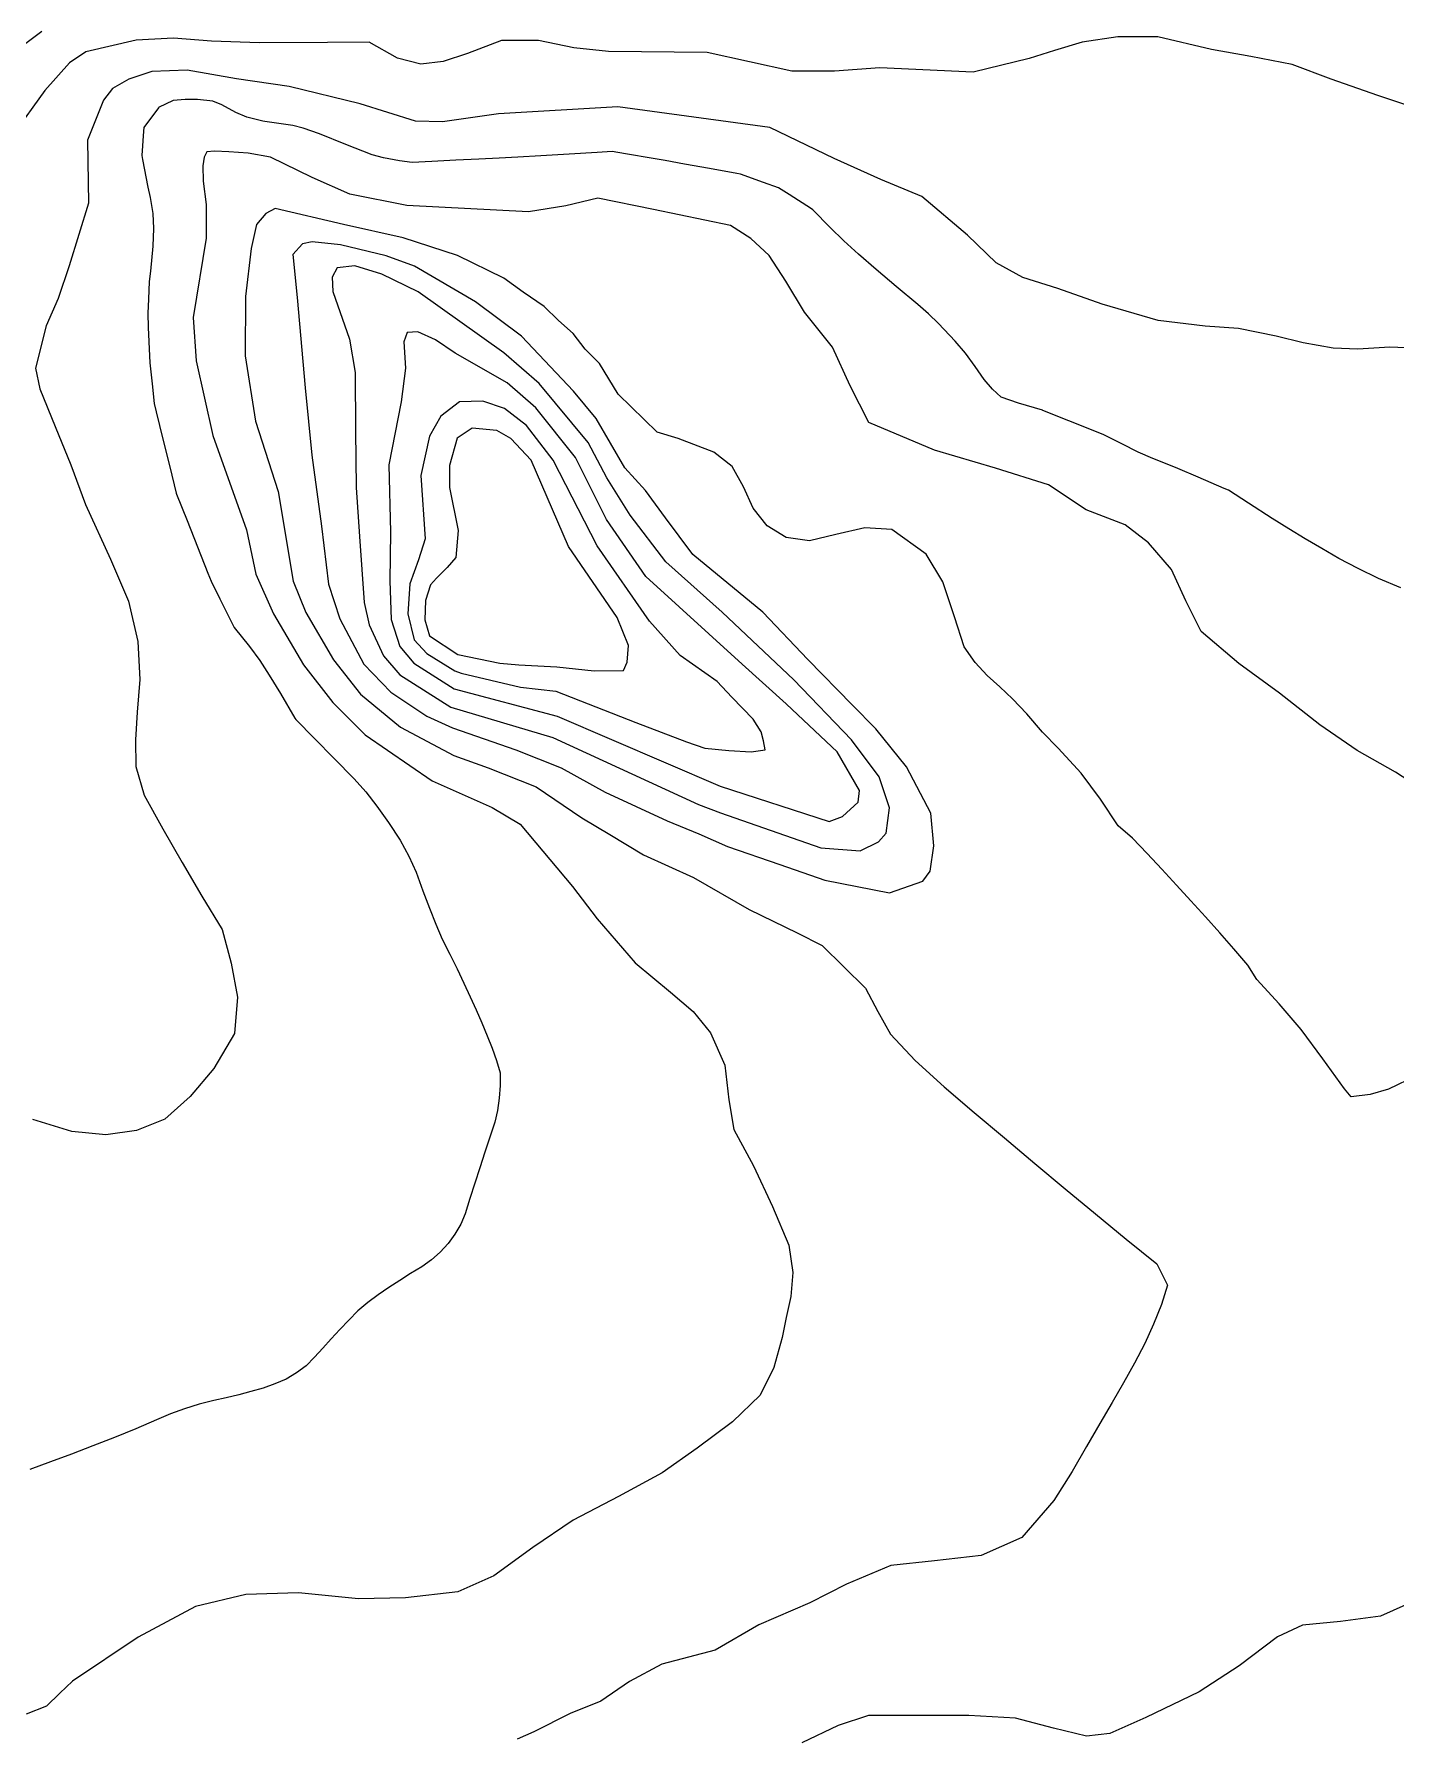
# Model space of a CAD drawing. Extents: x -717077 to -715000, y -984628 to -984000.
# Drawn here: x -715854.4 to -715613.9, y -984481.7 to -984179.9 of the extents above; entities that cross this region are included whole.
import ezdxf

# ---------------------------------------------------------------- set-up
doc = ezdxf.new("R2010")
doc.units = 0
doc.layers.add('contour_lines', color=1, linetype='CONTINUOUS')

msp = doc.modelspace()

# ---------------------------------------------------------------- linework, layer by layer
at = {"layer": 'contour_lines', "color": 1}
for p, q in [((-715853.048, -984179.428, 276), (-715859.588, -984184.316, 276)), ((-715836.436, -984180.928, 277), (-715845.299, -984182.97, 277)), ((-715829.789, -984180.563, 277), (-715836.436, -984180.928, 277)), ((-715823.116, -984181.102, 277), (-715829.789, -984180.563, 277)), ((-715814.649, -984181.389, 277), (-715823.116, -984181.102, 277)), ((-715802.603, -984181.341, 277), (-715814.649, -984181.389, 277)), ((-715795.229, -984181.313, 277), (-715802.603, -984181.341, 277)), ((-715790.265, -984184.132, 277), (-715795.229, -984181.313, 277)), ((-715771.852, -984181.019, 277), (-715777.852, -984183.315, 277)), ((-715765.316, -984181.015, 277), (-715771.852, -984181.019, 277)), ((-715759.096, -984182.288, 277), (-715765.316, -984181.015, 277)), ((-715669.273, -984181.274, 277), (-715674.195, -984182.738, 277)), ((-715662.995, -984180.33, 277), (-715669.273, -984181.274, 277)), ((-715655.958, -984180.34, 277), (-715662.995, -984180.33, 277)), ((-715646.425, -984182.594, 277), (-715655.958, -984180.34, 277)), ((-715848.192, -984184.968, 277), (-715852.539, -984189.837, 277)), ((-715845.299, -984182.97, 277), (-715848.192, -984184.968, 277)), ((-715786.146, -984185.191, 277), (-715790.265, -984184.132, 277)), ((-715782.189, -984184.734, 277), (-715786.146, -984185.191, 277)), ((-715777.852, -984183.315, 277), (-715782.189, -984184.734, 277)), ((-715752.967, -984182.946, 277), (-715759.096, -984182.288, 277)), ((-715735.548, -984183.1, 277), (-715752.967, -984182.946, 277)), ((-715720.564, -984186.387, 277), (-715735.548, -984183.1, 277)), ((-715678.645, -984184.195, 277), (-715688.566, -984186.615, 277)), ((-715674.195, -984182.738, 277), (-715678.645, -984184.195, 277)), ((-715639.529, -984183.843, 277), (-715646.425, -984182.594, 277)), ((-715632.227, -984185.224, 277), (-715639.529, -984183.843, 277)), ((-715625.336, -984187.801, 277), (-715632.227, -984185.224, 277)), ((-715837.718, -984187.855, 278), (-715840.603, -984189.456, 278)), ((-715833.624, -984186.495, 278), (-715837.718, -984187.855, 278)), ((-715827.376, -984186.212, 278), (-715833.624, -984186.495, 278)), ((-715818.69, -984187.789, 278), (-715827.376, -984186.212, 278)), ((-715809.371, -984189.113, 278), (-715818.69, -984187.789, 278)), ((-715713.059, -984186.391, 277), (-715720.564, -984186.387, 277)), ((-715705.04, -984185.837, 277), (-715713.059, -984186.391, 277)), ((-715688.566, -984186.615, 277), (-715705.04, -984185.837, 277)), ((-715617.075, -984190.689, 277), (-715625.336, -984187.801, 277)), ((-715852.539, -984189.837, 277), (-715858.157, -984197.578, 277)), ((-715840.603, -984189.456, 278), (-715842.161, -984191.529, 278)), ((-715796.81, -984192.194, 278), (-715809.371, -984189.113, 278)), ((-715608.611, -984193.509, 277), (-715617.075, -984190.689, 277)), ((-715842.161, -984191.529, 278), (-715844.99, -984198.614, 278)), ((-715832.485, -984192.864, 279), (-715835.045, -984196.389, 279)), ((-715832.44, -984192.801, 279), (-715832.485, -984192.864, 279)), ((-715829.886, -984191.608, 279), (-715832.44, -984192.801, 279)), ((-715827.77, -984191.413, 279), (-715829.886, -984191.608, 279)), ((-715825.584, -984191.411, 279), (-715827.77, -984191.413, 279)), ((-715822.875, -984191.711, 279), (-715825.584, -984191.411, 279)), ((-715821.288, -984192.352, 279), (-715822.875, -984191.711, 279)), ((-715818.772, -984193.692, 279), (-715821.288, -984192.352, 279)), ((-715816.883, -984194.541, 279), (-715818.772, -984193.692, 279)), ((-715787.06, -984195.256, 278), (-715796.81, -984192.194, 278)), ((-715772.414, -984193.935, 278), (-715782.304, -984195.359, 278)), ((-715751.299, -984192.686, 278), (-715772.414, -984193.935, 278)), ((-715724.496, -984196.352, 278), (-715751.299, -984192.686, 278)), ((-715835.095, -984197.028, 279), (-715835.433, -984201.322, 279)), ((-715835.045, -984196.389, 279), (-715835.095, -984197.028, 279)), ((-715814.036, -984195.232, 279), (-715816.883, -984194.541, 279)), ((-715813.696, -984195.28, 279), (-715814.036, -984195.232, 279)), ((-715808.749, -984195.987, 279), (-715813.696, -984195.28, 279)), ((-715806.896, -984196.464, 279), (-715808.749, -984195.987, 279)), ((-715804.017, -984197.51, 279), (-715806.896, -984196.464, 279)), ((-715782.304, -984195.359, 278), (-715787.06, -984195.256, 278)), ((-715713.086, -984201.832, 278), (-715724.496, -984196.352, 278)), ((-715844.99, -984198.614, 278), (-715844.818, -984209.734, 278)), ((-715799.365, -984199.336, 279), (-715804.017, -984197.51, 279)), ((-715794.713, -984201.162, 279), (-715799.365, -984199.336, 279)), ((-715835.433, -984201.322, 279), (-715835.298, -984201.999, 279)), ((-715835.298, -984201.999, 279), (-715834.318, -984206.899, 279)), ((-715824.384, -984201.6, 280), (-715824.647, -984203.159, 280)), ((-715824.647, -984203.159, 280), (-715824.58, -984205.826, 280)), ((-715823.939, -984200.67, 280), (-715824.384, -984201.6, 280)), ((-715822.574, -984200.543, 280), (-715823.939, -984200.67, 280)), ((-715820.034, -984200.642, 280), (-715822.574, -984200.543, 280)), ((-715816.597, -984200.903, 280), (-715820.034, -984200.642, 280)), ((-715812.697, -984201.61, 280), (-715816.597, -984200.903, 280)), ((-715805.334, -984205.194, 280), (-715812.697, -984201.61, 280)), ((-715792.72, -984201.735, 279), (-715794.713, -984201.162, 279)), ((-715789.863, -984202.228, 279), (-715792.72, -984201.735, 279)), ((-715787.648, -984202.533, 279), (-715789.863, -984202.228, 279)), ((-715784.161, -984202.359, 279), (-715787.648, -984202.533, 279)), ((-715779.948, -984202.148, 279), (-715784.161, -984202.359, 279)), ((-715775.864, -984201.941, 279), (-715779.948, -984202.148, 279)), ((-715772.292, -984201.756, 279), (-715775.864, -984201.941, 279)), ((-715768.986, -984201.575, 279), (-715772.292, -984201.756, 279)), ((-715764.929, -984201.341, 279), (-715768.986, -984201.575, 279)), ((-715759.94, -984201.052, 279), (-715764.929, -984201.341, 279)), ((-715754.951, -984200.762, 279), (-715759.94, -984201.052, 279)), ((-715752.297, -984200.608, 279), (-715754.951, -984200.762, 279)), ((-715749.99, -984200.996, 279), (-715752.297, -984200.608, 279)), ((-715745.062, -984201.825, 279), (-715749.99, -984200.996, 279)), ((-715742.965, -984202.203, 279), (-715745.062, -984201.825, 279)), ((-715739.516, -984202.825, 279), (-715742.965, -984202.203, 279)), ((-715735.147, -984203.613, 279), (-715739.516, -984202.825, 279)), ((-715704.854, -984205.518, 278), (-715713.086, -984201.832, 278)), ((-715824.58, -984205.826, 280), (-715824.057, -984209.97, 280)), ((-715798.66, -984208.146, 280), (-715805.334, -984205.194, 280)), ((-715730.308, -984204.487, 279), (-715735.147, -984203.613, 279)), ((-715729.649, -984204.606, 279), (-715730.308, -984204.487, 279)), ((-715725.579, -984206.078, 279), (-715729.649, -984204.606, 279)), ((-715722.922, -984207.039, 279), (-715725.579, -984206.078, 279)), ((-715697.623, -984208.557, 278), (-715704.854, -984205.518, 278)), ((-715834.318, -984206.899, 279), (-715833.954, -984208.715, 279)), ((-715833.954, -984208.715, 279), (-715833.449, -984211.547, 279)), ((-715788.601, -984210.126, 280), (-715798.66, -984208.146, 280)), ((-715754.861, -984208.868, 280), (-715760.5, -984210.208, 280)), ((-715745.025, -984210.831, 280), (-715754.861, -984208.868, 280)), ((-715721.085, -984208.197, 279), (-715722.922, -984207.039, 279)), ((-715717.088, -984210.714, 279), (-715721.085, -984208.197, 279)), ((-715689.531, -984215.382, 278), (-715697.623, -984208.557, 278)), ((-715844.818, -984209.734, 278), (-715848.265, -984220.79, 278)), ((-715833.449, -984211.547, 279), (-715833.373, -984214.218, 279)), ((-715824.057, -984209.97, 280), (-715824.052, -984215.938, 280)), ((-715813.497, -984211.577, 281), (-715815.134, -984213.516, 281)), ((-715811.842, -984210.687, 281), (-715813.497, -984211.577, 281)), ((-715799.753, -984213.517, 281), (-715811.842, -984210.687, 281)), ((-715767.109, -984211.236, 280), (-715788.601, -984210.126, 280)), ((-715760.5, -984210.208, 280), (-715767.109, -984211.236, 280)), ((-715731.399, -984213.693, 280), (-715745.025, -984210.831, 280)), ((-715716.897, -984210.91, 279), (-715717.088, -984210.714, 279)), ((-715713.84, -984214.013, 279), (-715716.897, -984210.91, 279)), ((-715833.373, -984214.218, 279), (-715833.472, -984217.302, 279)), ((-715815.134, -984213.516, 281), (-715816.104, -984217.738, 281)), ((-715789.261, -984215.825, 281), (-715799.753, -984213.517, 281)), ((-715727.805, -984215.964, 280), (-715731.399, -984213.693, 280)), ((-715711.427, -984216.387, 279), (-715713.84, -984214.013, 279)), ((-715684.513, -984220.262, 278), (-715689.531, -984215.382, 278)), ((-715833.472, -984217.302, 279), (-715833.894, -984221.712, 279)), ((-715824.052, -984215.938, 280), (-715826.356, -984229.917, 280)), ((-715816.104, -984217.738, 281), (-715817.069, -984226.213, 281)), ((-715807.018, -984216.926, 282), (-715808.745, -984218.82, 282)), ((-715805.346, -984216.553, 282), (-715807.018, -984216.926, 282)), ((-715800.285, -984217.113, 282), (-715805.346, -984216.553, 282)), ((-715792.219, -984219.015, 282), (-715800.285, -984217.113, 282)), ((-715779.662, -984218.965, 281), (-715789.261, -984215.825, 281)), ((-715724.602, -984218.984, 280), (-715727.805, -984215.964, 280)), ((-715708.812, -984218.721, 279), (-715711.427, -984216.387, 279)), ((-715848.265, -984220.79, 278), (-715850.157, -984226.572, 278)), ((-715808.745, -984218.82, 282), (-715807.995, -984226.368, 282)), ((-715800.904, -984221.17, 283), (-715801.771, -984222.792, 283)), ((-715797.793, -984220.821, 283), (-715800.904, -984221.17, 283)), ((-715793.039, -984222.259, 283), (-715797.793, -984220.821, 283)), ((-715787.269, -984220.875, 282), (-715792.219, -984219.015, 282)), ((-715776.473, -984227.163, 282), (-715787.269, -984220.875, 282)), ((-715771.486, -984222.996, 281), (-715779.662, -984218.965, 281)), ((-715721.625, -984223.497, 280), (-715724.602, -984218.984, 280)), ((-715705.675, -984221.421, 279), (-715708.812, -984218.721, 279)), ((-715702.126, -984224.423, 279), (-715705.675, -984221.421, 279)), ((-715679.799, -984222.845, 278), (-715684.513, -984220.262, 278)), ((-715834.097, -984223.577, 279), (-715834.247, -984226.694, 279)), ((-715833.894, -984221.712, 279), (-715834.097, -984223.577, 279)), ((-715801.771, -984222.792, 283), (-715801.667, -984225.358, 283)), ((-715786.606, -984225.373, 283), (-715793.039, -984222.259, 283)), ((-715768.068, -984225.447, 281), (-715771.486, -984222.996, 281)), ((-715718.341, -984228.97, 280), (-715721.625, -984223.497, 280)), ((-715698.34, -984227.602, 279), (-715702.126, -984224.423, 279)), ((-715673.584, -984224.795, 278), (-715679.799, -984222.845, 278)), ((-715850.157, -984226.572, 278), (-715852.295, -984231.392, 278)), ((-715834.247, -984226.694, 279), (-715834.366, -984229.158, 279)), ((-715817.069, -984226.213, 281), (-715817.17, -984236.697, 281)), ((-715807.995, -984226.368, 282), (-715806.525, -984242.339, 282)), ((-715801.667, -984225.358, 283), (-715798.723, -984233.759, 283)), ((-715771.437, -984236.189, 283), (-715786.606, -984225.373, 283)), ((-715768.313, -984233.193, 282), (-715776.473, -984227.163, 282)), ((-715764.329, -984227.988, 281), (-715768.068, -984225.447, 281)), ((-715665.777, -984227.552, 278), (-715673.584, -984224.795, 278)), ((-715834.366, -984229.158, 279), (-715834.265, -984231.687, 279)), ((-715826.356, -984229.917, 280), (-715825.783, -984237.561, 280)), ((-715761.782, -984230.468, 281), (-715764.329, -984227.988, 281)), ((-715759.22, -984232.756, 281), (-715761.782, -984230.468, 281)), ((-715713.423, -984235.18, 280), (-715718.341, -984228.97, 280)), ((-715696.453, -984229.261, 279), (-715698.34, -984227.602, 279)), ((-715694.671, -984230.986, 279), (-715696.453, -984229.261, 279)), ((-715655.845, -984230.426, 278), (-715665.777, -984227.552, 278)), ((-715647.578, -984231.452, 278), (-715655.845, -984230.426, 278)), ((-715852.295, -984231.392, 278), (-715854.185, -984238.898, 278)), ((-715834.265, -984231.687, 279), (-715834.065, -984236.68, 279)), ((-715788.518, -984232.565, 284), (-715789.124, -984234.229, 284)), ((-715786.674, -984232.458, 284), (-715788.518, -984232.565, 284)), ((-715783.542, -984233.89, 284), (-715786.674, -984232.458, 284)), ((-715759.177, -984242.913, 282), (-715768.313, -984233.193, 282)), ((-715757.099, -984235.491, 281), (-715759.22, -984232.756, 281)), ((-715691.73, -984234.074, 279), (-715694.671, -984230.986, 279)), ((-715641.661, -984231.891, 278), (-715647.578, -984231.452, 278)), ((-715635.019, -984233.247, 278), (-715641.661, -984231.891, 278)), ((-715630.26, -984234.409, 278), (-715635.019, -984233.247, 278)), ((-715798.723, -984233.759, 283), (-715797.692, -984239.637, 283)), ((-715789.124, -984234.229, 284), (-715788.858, -984238.887, 284)), ((-715780.069, -984236.228, 284), (-715783.542, -984233.89, 284)), ((-715770.896, -984241.489, 284), (-715780.069, -984236.228, 284)), ((-715765.192, -984241.596, 283), (-715771.437, -984236.189, 283)), ((-715754.574, -984238.032, 281), (-715757.099, -984235.491, 281)), ((-715710.283, -984241.998, 280), (-715713.423, -984235.18, 280)), ((-715689.914, -984236.211, 279), (-715691.73, -984234.074, 279)), ((-715688.225, -984238.575, 279), (-715689.914, -984236.211, 279)), ((-715624.935, -984235.316, 278), (-715630.26, -984234.409, 278)), ((-715620.59, -984235.54, 278), (-715624.935, -984235.316, 278)), ((-715614.952, -984235.182, 278), (-715620.59, -984235.54, 278)), ((-715609.267, -984235.417, 278), (-715614.952, -984235.182, 278)), ((-715854.185, -984238.898, 278), (-715853.439, -984242.508, 278)), ((-715834.065, -984236.68, 279), (-715834.015, -984237.93, 279)), ((-715834.015, -984237.93, 279), (-715833.605, -984241.654, 279)), ((-715825.783, -984237.561, 280), (-715822.84, -984250.762, 280)), ((-715817.17, -984236.697, 281), (-715815.354, -984248.238, 281)), ((-715788.858, -984238.887, 284), (-715789.583, -984244.792, 284)), ((-715751.264, -984243.435, 281), (-715754.574, -984238.032, 281)), ((-715686.586, -984240.846, 279), (-715688.225, -984238.575, 279)), ((-715853.439, -984242.508, 278), (-715850.687, -984249.171, 278)), ((-715833.605, -984241.654, 279), (-715833.223, -984245.118, 279)), ((-715806.525, -984242.339, 282), (-715805.4, -984254.218, 282)), ((-715797.692, -984239.637, 283), (-715797.661, -984249.945, 283)), ((-715765.782, -984245.895, 284), (-715770.896, -984241.489, 284)), ((-715756.54, -984251.979, 283), (-715765.192, -984241.596, 283)), ((-715706.985, -984248.483, 280), (-715710.283, -984241.998, 280)), ((-715685.16, -984242.573, 279), (-715686.586, -984240.846, 279)), ((-715683.612, -984243.964, 279), (-715685.16, -984242.573, 279)), ((-715833.223, -984245.118, 279), (-715832.862, -984246.587, 279)), ((-715789.583, -984244.792, 284), (-715791.784, -984255.934, 284)), ((-715779.32, -984244.788, 285), (-715782.599, -984247.327, 285)), ((-715775.18, -984244.721, 285), (-715779.32, -984244.788, 285)), ((-715771.314, -984245.996, 285), (-715775.18, -984244.721, 285)), ((-715755.156, -984247.782, 282), (-715759.177, -984242.913, 282)), ((-715744.358, -984250.186, 281), (-715751.264, -984243.435, 281)), ((-715680.542, -984245.044, 279), (-715683.612, -984243.964, 279)), ((-715676.31, -984246.301, 279), (-715680.542, -984245.044, 279)), ((-715832.862, -984246.587, 279), (-715831.669, -984251.439, 279)), ((-715815.354, -984248.238, 281), (-715811.336, -984260.661, 281)), ((-715782.599, -984247.327, 285), (-715784.587, -984250.889, 285)), ((-715767.476, -984248.984, 285), (-715771.314, -984245.996, 285)), ((-715758.788, -984254.656, 284), (-715765.782, -984245.895, 284)), ((-715750.056, -984256.451, 282), (-715755.156, -984247.782, 282)), ((-715695.403, -984253.328, 280), (-715706.985, -984248.483, 280)), ((-715676.231, -984246.323, 279), (-715676.31, -984246.301, 279)), ((-715671.669, -984248.153, 279), (-715676.231, -984246.323, 279)), ((-715667.032, -984250.015, 279), (-715671.669, -984248.153, 279)), ((-715850.687, -984249.171, 278), (-715847.976, -984255.97, 278)), ((-715831.669, -984251.439, 279), (-715830.476, -984256.292, 279)), ((-715822.84, -984250.762, 280), (-715816.945, -984267.403, 280)), ((-715797.661, -984249.945, 283), (-715797.52, -984259.97, 283)), ((-715784.587, -984250.889, 285), (-715786.141, -984257.809, 285)), ((-715779.691, -984251.241, 286), (-715781.061, -984256.036, 286)), ((-715777.047, -984249.494, 286), (-715779.691, -984251.241, 286)), ((-715772.696, -984249.885, 286), (-715777.047, -984249.494, 286)), ((-715770.202, -984251.28, 286), (-715772.696, -984249.885, 286)), ((-715766.614, -984255.112, 286), (-715770.202, -984251.28, 286)), ((-715762.716, -984255.102, 285), (-715767.476, -984248.984, 285)), ((-715740.656, -984251.313, 281), (-715744.358, -984250.186, 281)), ((-715734.343, -984253.687, 281), (-715740.656, -984251.313, 281)), ((-715665.485, -984250.635, 279), (-715667.032, -984250.015, 279)), ((-715662.288, -984252.249, 279), (-715665.485, -984250.635, 279)), ((-715805.4, -984254.218, 282), (-715803.687, -984266.802, 282)), ((-715753.249, -984258.22, 283), (-715756.54, -984251.979, 283)), ((-715731.102, -984256.21, 281), (-715734.343, -984253.687, 281)), ((-715684.579, -984256.544, 280), (-715695.403, -984253.328, 280)), ((-715659.376, -984253.685, 279), (-715662.288, -984252.249, 279)), ((-715656.833, -984254.824, 279), (-715659.376, -984253.685, 279)), ((-715847.976, -984255.97, 278), (-715845.354, -984262.965, 278)), ((-715830.476, -984256.292, 279), (-715829.335, -984260.931, 279)), ((-715791.784, -984255.934, 284), (-715791.49, -984267.832, 284)), ((-715781.061, -984256.036, 286), (-715781.045, -984259.976, 286)), ((-715760.018, -984270.392, 286), (-715766.614, -984255.112, 286)), ((-715754.95, -984270.243, 285), (-715762.716, -984255.102, 285)), ((-715753.308, -984265.602, 284), (-715758.788, -984254.656, 284)), ((-715746.461, -984260.5, 282), (-715750.056, -984256.451, 282)), ((-715729.096, -984259.809, 281), (-715731.102, -984256.21, 281)), ((-715675.228, -984259.494, 280), (-715684.579, -984256.544, 280)), ((-715653.386, -984256.182, 279), (-715656.833, -984254.824, 279)), ((-715652.38, -984256.57, 279), (-715653.386, -984256.182, 279)), ((-715648.785, -984258.13, 279), (-715652.38, -984256.57, 279)), ((-715811.336, -984260.661, 281), (-715808.65, -984276.51, 281)), ((-715797.52, -984259.97, 283), (-715796.972, -984268.608, 283)), ((-715786.141, -984257.809, 285), (-715785.368, -984269.006, 285)), ((-715781.045, -984259.976, 286), (-715779.523, -984267.535, 286)), ((-715749.155, -984264.863, 283), (-715753.249, -984258.22, 283)), ((-715742.875, -984265.312, 282), (-715746.461, -984260.5, 282)), ((-715727.405, -984263.57, 281), (-715729.096, -984259.809, 281)), ((-715668.614, -984263.91, 280), (-715675.228, -984259.494, 280)), ((-715644.2, -984260.119, 279), (-715648.785, -984258.13, 279)), ((-715643.467, -984260.437, 279), (-715644.2, -984260.119, 279)), ((-715639.931, -984262.7, 279), (-715643.467, -984260.437, 279)), ((-715845.354, -984262.965, 278), (-715840.912, -984272.619, 278)), ((-715829.335, -984260.931, 279), (-715829.254, -984261.136, 279)), ((-715829.254, -984261.136, 279), (-715827.414, -984265.782, 279)), ((-715724.954, -984266.736, 281), (-715727.405, -984263.57, 281)), ((-715635.722, -984265.394, 279), (-715639.931, -984262.7, 279)), ((-715827.414, -984265.782, 279), (-715825.574, -984270.429, 279)), ((-715746.356, -984275.696, 284), (-715753.308, -984265.602, 284)), ((-715742.847, -984273.055, 283), (-715749.155, -984264.863, 283)), ((-715738.048, -984271.765, 282), (-715742.875, -984265.312, 282)), ((-715661.681, -984266.535, 280), (-715668.614, -984263.91, 280)), ((-715657.566, -984269.722, 280), (-715661.681, -984266.535, 280)), ((-715632.765, -984267.237, 279), (-715635.722, -984265.394, 279)), ((-715816.945, -984267.403, 280), (-715815.286, -984275.27, 280)), ((-715803.687, -984266.802, 282), (-715802.454, -984276.995, 282)), ((-715796.972, -984268.608, 283), (-715796.151, -984280.268, 283)), ((-715791.49, -984267.832, 284), (-715791.612, -984276.419, 284)), ((-715785.368, -984269.006, 285), (-715786.533, -984272.73, 285)), ((-715779.523, -984267.535, 286), (-715779.919, -984272.297, 286)), ((-715721.567, -984268.794, 281), (-715724.954, -984266.736, 281)), ((-715717.457, -984269.343, 281), (-715721.567, -984268.794, 281)), ((-715712.801, -984268.259, 281), (-715717.457, -984269.343, 281)), ((-715707.715, -984267.093, 281), (-715712.801, -984268.259, 281)), ((-715702.928, -984267.393, 281), (-715707.715, -984267.093, 281)), ((-715696.826, -984271.747, 281), (-715702.928, -984267.393, 281)), ((-715653.533, -984274.459, 280), (-715657.566, -984269.722, 280)), ((-715629.877, -984268.995, 279), (-715632.765, -984267.237, 279)), ((-715626.964, -984270.728, 279), (-715629.877, -984268.995, 279)), ((-715840.912, -984272.619, 278), (-715837.784, -984280.037, 278)), ((-715825.574, -984270.429, 279), (-715823.734, -984275.075, 279)), ((-715786.533, -984272.73, 285), (-715788.069, -984276.949, 285)), ((-715779.919, -984272.297, 286), (-715781.463, -984274.073, 286)), ((-715751.434, -984282.922, 286), (-715760.018, -984270.392, 286)), ((-715745.717, -984283.576, 285), (-715754.95, -984270.243, 285)), ((-715725.693, -984281.98, 282), (-715738.048, -984271.765, 282)), ((-715693.886, -984276.606, 281), (-715696.826, -984271.747, 281)), ((-715623.94, -984272.488, 279), (-715626.964, -984270.728, 279)), ((-715620.519, -984274.257, 279), (-715623.94, -984272.488, 279)), ((-715823.734, -984275.075, 279), (-715823.163, -984276.518, 279)), ((-715815.286, -984275.27, 280), (-715812.168, -984282.265, 280)), ((-715781.463, -984274.073, 286), (-715783.325, -984275.934, 286)), ((-715729.356, -984291.162, 284), (-715746.356, -984275.696, 284)), ((-715732.913, -984281.952, 283), (-715742.847, -984273.055, 283)), ((-715650.991, -984279.965, 280), (-715653.533, -984274.459, 280)), ((-715616.929, -984275.992, 279), (-715620.519, -984274.257, 279)), ((-715823.163, -984276.518, 279), (-715821.632, -984279.604, 279)), ((-715808.65, -984276.51, 281), (-715806.455, -984282.003, 281)), ((-715802.454, -984276.995, 282), (-715800.455, -984283.117, 282)), ((-715791.612, -984276.419, 284), (-715791.369, -984283.272, 284)), ((-715788.069, -984276.949, 285), (-715788.417, -984282.257, 285)), ((-715784.416, -984277.145, 286), (-715785.268, -984279.88, 286)), ((-715783.325, -984275.934, 286), (-715784.416, -984277.145, 286)), ((-715691.828, -984282.762, 281), (-715693.886, -984276.606, 281)), ((-715613.016, -984277.667, 279), (-715616.929, -984275.992, 279)), ((-715837.784, -984280.037, 278), (-715836.138, -984287.17, 278)), ((-715821.632, -984279.604, 279), (-715819.411, -984284.081, 279)), ((-715796.151, -984280.268, 283), (-715795.257, -984284.215, 283)), ((-715785.268, -984279.88, 286), (-715785.426, -984283.3, 286)), ((-715648.301, -984285.381, 280), (-715650.991, -984279.965, 280)), ((-715819.411, -984284.081, 279), (-715819.107, -984284.695, 279)), ((-715819.107, -984284.695, 279), (-715816.402, -984288.054, 279)), ((-715812.168, -984282.265, 280), (-715806.832, -984291.257, 280)), ((-715806.455, -984282.003, 281), (-715801.542, -984290.392, 281)), ((-715800.455, -984283.117, 282), (-715796.181, -984291.171, 282)), ((-715795.257, -984284.215, 283), (-715792.696, -984289.701, 283)), ((-715791.369, -984283.272, 284), (-715789.831, -984288.035, 284)), ((-715788.417, -984282.257, 285), (-715787.272, -984286.827, 285)), ((-715785.426, -984283.3, 286), (-715784.61, -984286.152, 286)), ((-715749.416, -984287.869, 286), (-715751.434, -984282.922, 286)), ((-715740.285, -984289.61, 285), (-715745.717, -984283.576, 285)), ((-715720.243, -984293.909, 283), (-715732.913, -984281.952, 283)), ((-715717.775, -984290.306, 282), (-715725.693, -984281.98, 282)), ((-715690.136, -984288.097, 281), (-715691.828, -984282.762, 281)), ((-715836.138, -984287.17, 278), (-715835.754, -984293.853, 278)), ((-715787.272, -984286.827, 285), (-715785.056, -984289.238, 285)), ((-715784.61, -984286.152, 286), (-715779.564, -984289.434, 286)), ((-715641.646, -984291.057, 280), (-715648.301, -984285.381, 280)), ((-715816.402, -984288.054, 279), (-715814.578, -984290.483, 279)), ((-715814.578, -984290.483, 279), (-715812.886, -984293.087, 279)), ((-715801.542, -984290.392, 281), (-715796.774, -984296.467, 281)), ((-715792.696, -984289.701, 283), (-715789.841, -984293.008, 283)), ((-715789.831, -984288.035, 284), (-715787.385, -984290.979, 284)), ((-715785.056, -984289.238, 285), (-715780.102, -984292.331, 285)), ((-715779.564, -984289.434, 286), (-715772.166, -984290.987, 286)), ((-715750.344, -984292.297, 286), (-715749.673, -984290.822, 286)), ((-715749.673, -984290.822, 286), (-715749.416, -984287.869, 286)), ((-715733.789, -984294.186, 285), (-715740.285, -984289.61, 285)), ((-715709.917, -984298.362, 282), (-715717.775, -984290.306, 282)), ((-715688.213, -984290.865, 281), (-715690.136, -984288.097, 281)), ((-715835.754, -984293.853, 278), (-715836.247, -984299.653, 278)), ((-715812.886, -984293.087, 279), (-715810.893, -984296.361, 279)), ((-715806.832, -984291.257, 280), (-715801.658, -984297.937, 280)), ((-715796.181, -984291.171, 282), (-715791.434, -984296.109, 282)), ((-715789.841, -984293.008, 283), (-715780.829, -984298.773, 283)), ((-715787.385, -984290.979, 284), (-715780.243, -984295.491, 284)), ((-715780.102, -984292.331, 285), (-715778.978, -984292.745, 285)), ((-715778.978, -984292.745, 285), (-715768.532, -984295.241, 285)), ((-715772.166, -984290.987, 286), (-715768.793, -984291.242, 286)), ((-715768.793, -984291.242, 286), (-715762.12, -984291.596, 286)), ((-715762.12, -984291.596, 286), (-715755.485, -984292.352, 286)), ((-715755.485, -984292.352, 286), (-715750.344, -984292.297, 286)), ((-715721.611, -984298.149, 284), (-715729.356, -984291.162, 284)), ((-715686.083, -984293.152, 281), (-715688.213, -984290.865, 281)), ((-715683.829, -984295.175, 281), (-715686.083, -984293.152, 281)), ((-715634.428, -984296.273, 280), (-715641.646, -984291.057, 280)), ((-715810.893, -984296.361, 279), (-715808.38, -984300.68, 279)), ((-715796.774, -984296.467, 281), (-715789.72, -984302.249, 281)), ((-715791.434, -984296.109, 282), (-715785.059, -984300.306, 282)), ((-715780.243, -984295.491, 284), (-715762.037, -984300.349, 284)), ((-715768.532, -984295.241, 285), (-715762.257, -984295.899, 285)), ((-715762.257, -984295.899, 285), (-715748.152, -984301.476, 285)), ((-715731.197, -984297.004, 285), (-715733.789, -984294.186, 285)), ((-715710.027, -984304.528, 283), (-715720.243, -984293.909, 283)), ((-715681.592, -984297.283, 281), (-715683.829, -984295.175, 281)), ((-715627.315, -984301.876, 280), (-715634.428, -984296.273, 280)), ((-715836.247, -984299.653, 278), (-715836.544, -984304.497, 278)), ((-715801.658, -984297.937, 280), (-715795.96, -984303.627, 280)), ((-715780.829, -984298.773, 283), (-715762.791, -984304.121, 283)), ((-715727.426, -984300.838, 285), (-715731.197, -984297.004, 285)), ((-715716.533, -984302.933, 284), (-715721.611, -984298.149, 284)), ((-715705.771, -984302.579, 282), (-715709.917, -984298.362, 282)), ((-715679.065, -984299.94, 281), (-715681.592, -984297.283, 281)), ((-715808.38, -984300.68, 279), (-715808.228, -984300.942, 279)), ((-715808.228, -984300.942, 279), (-715804.924, -984304.277, 279)), ((-715789.72, -984302.249, 281), (-715780.278, -984307.302, 281)), ((-715785.059, -984300.306, 282), (-715780.555, -984302.407, 282)), ((-715780.555, -984302.407, 282), (-715769.331, -984306.271, 282)), ((-715762.037, -984300.349, 284), (-715733.271, -984312.716, 284)), ((-715748.152, -984301.476, 285), (-715739.187, -984304.897, 285)), ((-715726.03, -984303.078, 285), (-715727.426, -984300.838, 285)), ((-715700.351, -984309.267, 282), (-715705.771, -984302.579, 282)), ((-715676.306, -984303.141, 281), (-715679.065, -984299.94, 281)), ((-715620.73, -984306.385, 280), (-715627.315, -984301.876, 280)), ((-715836.544, -984304.497, 278), (-715836.456, -984309.209, 278)), ((-715804.924, -984304.277, 279), (-715801.407, -984307.828, 279)), ((-715795.96, -984303.627, 280), (-715784.145, -984311.762, 280)), ((-715762.791, -984304.121, 283), (-715737.098, -984315.965, 283)), ((-715739.187, -984304.897, 285), (-715735.943, -984305.968, 285)), ((-715725.615, -984304.704, 285), (-715726.03, -984303.078, 285)), ((-715725.323, -984306.258, 285), (-715725.615, -984304.704, 285)), ((-715712.563, -984306.646, 284), (-715716.533, -984302.933, 284)), ((-715705.166, -984311.062, 283), (-715710.027, -984304.528, 283)), ((-715673.561, -984305.968, 281), (-715676.306, -984303.141, 281)), ((-715801.407, -984307.828, 279), (-715797.89, -984311.378, 279)), ((-715780.278, -984307.302, 281), (-715774.237, -984309.468, 281)), ((-715769.331, -984306.271, 282), (-715761.35, -984309.457, 282)), ((-715735.943, -984305.968, 285), (-715731.708, -984306.386, 285)), ((-715731.708, -984306.386, 285), (-715727.768, -984306.631, 285)), ((-715727.768, -984306.631, 285), (-715725.323, -984306.258, 285)), ((-715708.61, -984313.445, 284), (-715712.563, -984306.646, 284)), ((-715669.482, -984310.393, 281), (-715673.561, -984305.968, 281)), ((-715613.923, -984310.233, 280), (-715620.73, -984306.385, 280)), ((-715836.456, -984309.209, 278), (-715835.008, -984314.304, 278)), ((-715797.89, -984311.378, 279), (-715795.832, -984313.682, 279)), ((-715784.145, -984311.762, 280), (-715773.54, -984316.474, 280)), ((-715774.237, -984309.468, 281), (-715765.767, -984312.827, 281)), ((-715761.35, -984309.457, 282), (-715753.556, -984313.749, 282)), ((-715703.343, -984316.54, 283), (-715705.166, -984311.062, 283)), ((-715696.025, -984317.486, 282), (-715700.351, -984309.267, 282)), ((-715666.038, -984314.982, 281), (-715669.482, -984310.393, 281)), ((-715608.43, -984313.835, 280), (-715613.923, -984310.233, 280)), ((-715835.008, -984314.304, 278), (-715831.693, -984320.258, 278)), ((-715795.832, -984313.682, 279), (-715793.879, -984316.207, 279)), ((-715765.767, -984312.827, 281), (-715757.695, -984318.293, 281)), ((-715753.556, -984313.749, 282), (-715742.624, -984318.837, 282)), ((-715733.271, -984312.716, 284), (-715714.002, -984318.965, 284)), ((-715708.889, -984315.533, 284), (-715708.61, -984313.445, 284)), ((-715662.961, -984319.699, 281), (-715666.038, -984314.982, 281)), ((-715793.879, -984316.207, 279), (-715791.85, -984319.104, 279)), ((-715773.54, -984316.474, 280), (-715768.587, -984319.383, 280)), ((-715737.098, -984315.965, 283), (-715733.159, -984317.394, 283)), ((-715733.159, -984317.394, 283), (-715715.487, -984323.566, 283)), ((-715711.609, -984318.055, 284), (-715708.889, -984315.533, 284)), ((-715703.928, -984320.998, 283), (-715703.343, -984316.54, 283)), ((-715695.471, -984323.23, 282), (-715696.025, -984317.486, 282)), ((-715831.693, -984320.258, 278), (-715828.289, -984326.196, 278)), ((-715791.85, -984319.104, 279), (-715789.797, -984322.222, 279)), ((-715768.587, -984319.383, 280), (-715759.358, -984330.439, 280)), ((-715757.695, -984318.293, 281), (-715752.723, -984321.235, 281)), ((-715742.624, -984318.837, 282), (-715736.986, -984321.145, 282)), ((-715714.002, -984318.965, 284), (-715711.609, -984318.055, 284)), ((-715705.259, -984322.542, 283), (-715703.928, -984320.998, 283)), ((-715660.435, -984321.855, 281), (-715662.961, -984319.699, 281)), ((-715789.797, -984322.222, 279), (-715788.222, -984325.039, 279)), ((-715752.723, -984321.235, 281), (-715746.795, -984324.815, 281)), ((-715736.986, -984321.145, 282), (-715731.965, -984323.37, 282)), ((-715731.965, -984323.37, 282), (-715722.684, -984326.531, 282)), ((-715715.487, -984323.566, 283), (-715708.536, -984324.142, 283)), ((-715708.536, -984324.142, 283), (-715705.259, -984322.542, 283)), ((-715696.168, -984327.722, 282), (-715695.471, -984323.23, 282)), ((-715657.791, -984324.574, 281), (-715660.435, -984321.855, 281)), ((-715828.289, -984326.196, 278), (-715824.8, -984332.114, 278)), ((-715788.222, -984325.039, 279), (-715786.971, -984327.891, 279)), ((-715746.795, -984324.815, 281), (-715737.951, -984328.807, 281)), ((-715722.684, -984326.531, 282), (-715714.732, -984329.302, 282)), ((-715655.209, -984327.363, 281), (-715657.791, -984324.574, 281)), ((-715786.971, -984327.891, 279), (-715785.748, -984331.171, 279)), ((-715737.951, -984328.807, 281), (-715728.114, -984334.458, 281)), ((-715714.732, -984329.302, 282), (-715703.322, -984331.53, 282)), ((-715703.322, -984331.53, 282), (-715697.452, -984329.484, 282)), ((-715697.452, -984329.484, 282), (-715696.168, -984327.722, 282)), ((-715652.639, -984330.162, 281), (-715655.209, -984327.363, 281)), ((-715824.8, -984332.114, 278), (-715821.23, -984338.006, 278)), ((-715785.748, -984331.171, 279), (-715784.578, -984334.22, 279)), ((-715759.358, -984330.439, 280), (-715754.996, -984336.135, 280)), ((-715650.081, -984332.968, 281), (-715652.639, -984330.162, 281)), ((-715647.534, -984335.783, 281), (-715650.081, -984332.968, 281)), ((-715784.578, -984334.22, 279), (-715783.449, -984337.067, 279)), ((-715728.114, -984334.458, 281), (-715719.642, -984338.592, 281)), ((-715644.999, -984338.607, 281), (-715647.534, -984335.783, 281)), ((-715821.23, -984338.006, 278), (-715819.651, -984343.951, 278)), ((-715783.449, -984337.067, 279), (-715782.351, -984339.737, 279)), ((-715754.996, -984336.135, 280), (-715748.279, -984343.927, 280)), ((-715719.642, -984338.592, 281), (-715715.232, -984340.845, 281)), ((-715642.477, -984341.437, 281), (-715644.999, -984338.607, 281)), ((-715782.351, -984339.737, 279), (-715781.019, -984342.387, 279)), ((-715715.232, -984340.845, 281), (-715707.573, -984348.355, 281)), ((-715640.038, -984344.304, 281), (-715642.477, -984341.437, 281)), ((-715819.651, -984343.951, 278), (-715818.483, -984349.973, 278)), ((-715781.019, -984342.387, 279), (-715779.726, -984344.987, 279)), ((-715779.726, -984344.987, 279), (-715778.523, -984347.483, 279)), ((-715748.279, -984343.927, 280), (-715742.027, -984349.094, 280)), ((-715638.465, -984346.847, 281), (-715640.038, -984344.304, 281)), ((-715778.523, -984347.483, 279), (-715777.4, -984349.89, 279)), ((-715634.519, -984351.132, 281), (-715638.465, -984346.847, 281)), ((-715818.483, -984349.973, 278), (-715819.045, -984356.372, 278)), ((-715777.4, -984349.89, 279), (-715776.34, -984352.233, 279)), ((-715742.027, -984349.094, 280), (-715738.011, -984352.498, 280)), ((-715707.573, -984348.355, 281), (-715705.376, -984352.521, 281)), ((-715630.612, -984355.681, 281), (-715634.519, -984351.132, 281)), ((-715776.34, -984352.233, 279), (-715775.336, -984354.527, 279)), ((-715738.011, -984352.498, 280), (-715734.928, -984356.289, 280)), ((-715705.376, -984352.521, 281), (-715703.14, -984356.504, 281)), ((-715819.045, -984356.372, 278), (-715822.703, -984362.542, 278)), ((-715775.336, -984354.527, 279), (-715774.394, -984356.779, 279)), ((-715774.394, -984356.779, 279), (-715773.529, -984358.991, 279)), ((-715734.928, -984356.289, 280), (-715732.441, -984361.981, 280)), ((-715703.14, -984356.504, 281), (-715698.819, -984361.133, 281)), ((-715626.787, -984360.838, 281), (-715630.612, -984355.681, 281)), ((-715773.529, -984358.991, 279), (-715772.76, -984361.166, 279)), ((-715822.703, -984362.542, 278), (-715826.893, -984367.526, 278)), ((-715772.76, -984361.166, 279), (-715772.106, -984363.311, 279)), ((-715732.441, -984361.981, 280), (-715731.684, -984368.092, 280)), ((-715698.819, -984361.133, 281), (-715693.662, -984365.793, 281)), ((-715622.981, -984366.152, 281), (-715626.787, -984360.838, 281)), ((-715772.114, -984365.581, 279), (-715772.292, -984367.811, 279)), ((-715772.106, -984363.311, 279), (-715772.114, -984365.581, 279)), ((-715693.662, -984365.793, 281), (-715688.355, -984370.323, 281)), ((-715621.769, -984367.599, 281), (-715622.981, -984366.152, 281)), ((-715615.19, -984366.203, 281), (-715618.432, -984367.185, 281)), ((-715610.268, -984363.833, 281), (-715615.19, -984366.203, 281)), ((-715826.893, -984367.526, 278), (-715831.354, -984371.534, 278)), ((-715772.292, -984367.811, 279), (-715772.607, -984369.979, 279)), ((-715731.684, -984368.092, 280), (-715730.808, -984373.346, 280)), ((-715618.432, -984367.185, 281), (-715621.769, -984367.599, 281)), ((-715847.774, -984373.722, 278), (-715854.665, -984371.582, 278)), ((-715831.354, -984371.534, 278), (-715836.356, -984373.504, 278)), ((-715773.037, -984372.058, 279), (-715773.93, -984374.685, 279)), ((-715772.607, -984369.979, 279), (-715773.037, -984372.058, 279)), ((-715688.355, -984370.323, 281), (-715683.027, -984374.834, 281)), ((-715841.765, -984374.307, 278), (-715847.774, -984373.722, 278)), ((-715836.356, -984373.504, 278), (-715841.765, -984374.307, 278)), ((-715773.93, -984374.685, 279), (-715774.825, -984377.369, 279)), ((-715730.808, -984373.346, 280), (-715727.349, -984379.76, 280)), ((-715683.027, -984374.834, 281), (-715677.681, -984379.326, 281)), ((-715774.825, -984377.369, 279), (-715775.715, -984380.086, 279)), ((-715775.715, -984380.086, 279), (-715776.591, -984382.816, 279)), ((-715727.349, -984379.76, 280), (-715723.997, -984386.911, 280)), ((-715677.681, -984379.326, 281), (-715672.316, -984383.801, 281)), ((-715776.591, -984382.816, 279), (-715777.446, -984385.537, 279)), ((-715672.316, -984383.801, 281), (-715666.936, -984388.259, 281)), ((-715777.446, -984385.537, 279), (-715778.272, -984388.228, 279)), ((-715723.997, -984386.911, 280), (-715721.101, -984393.775, 280)), ((-715779.059, -984390.05, 279), (-715780.088, -984391.829, 279)), ((-715778.272, -984388.228, 279), (-715779.059, -984390.05, 279)), ((-715666.936, -984388.259, 281), (-715661.54, -984392.702, 281)), ((-715780.088, -984391.829, 279), (-715781.312, -984393.482, 279)), ((-715661.54, -984392.702, 281), (-715656.08, -984397.075, 281)), ((-715784.238, -984396.377, 279), (-715785.954, -984397.594, 279)), ((-715782.714, -984394.985, 279), (-715784.238, -984396.377, 279)), ((-715781.312, -984393.482, 279), (-715782.714, -984394.985, 279)), ((-715721.101, -984393.775, 280), (-715720.389, -984398.599, 280)), ((-715787.918, -984398.79, 279), (-715789.86, -984400.013, 279)), ((-715785.954, -984397.594, 279), (-715787.918, -984398.79, 279)), ((-715720.389, -984398.599, 280), (-715720.763, -984402.819, 280)), ((-715656.08, -984397.075, 281), (-715654.229, -984400.814, 281)), ((-715791.775, -984401.268, 279), (-715793.663, -984402.557, 279)), ((-715789.86, -984400.013, 279), (-715791.775, -984401.268, 279)), ((-715654.229, -984400.814, 281), (-715655.296, -984404.256, 281)), ((-715797.267, -984405.344, 279), (-715798.864, -984406.989, 279)), ((-715795.488, -984403.922, 279), (-715797.267, -984405.344, 279)), ((-715793.663, -984402.557, 279), (-715795.488, -984403.922, 279)), ((-715720.763, -984402.819, 280), (-715721.614, -984406.538, 280)), ((-715655.296, -984404.256, 281), (-715656.703, -984407.701, 281)), ((-715798.864, -984406.989, 279), (-715800.435, -984408.657, 279)), ((-715721.614, -984406.538, 280), (-715722.29, -984410.078, 280)), ((-715656.703, -984407.701, 281), (-715658.244, -984411.15, 281)), ((-715801.969, -984410.334, 279), (-715803.451, -984411.989, 279)), ((-715800.435, -984408.657, 279), (-715801.969, -984410.334, 279)), ((-715722.29, -984410.078, 280), (-715723.761, -984415.366, 280)), ((-715658.244, -984411.15, 281), (-715660.074, -984414.608, 281)), ((-715804.89, -984413.578, 279), (-715806.363, -984415.053, 279)), ((-715803.451, -984411.989, 279), (-715804.89, -984413.578, 279)), ((-715809.906, -984417.43, 279), (-715811.926, -984418.273, 279)), ((-715808.086, -984416.295, 279), (-715809.906, -984417.43, 279)), ((-715806.363, -984415.053, 279), (-715808.086, -984416.295, 279)), ((-715723.761, -984415.366, 280), (-715726.158, -984420.285, 280)), ((-715660.074, -984414.608, 281), (-715661.98, -984418.068, 281)), ((-715818.297, -984420.195, 279), (-715820.481, -984420.709, 279)), ((-715816.133, -984419.637, 279), (-715818.297, -984420.195, 279)), ((-715813.989, -984419.037, 279), (-715816.133, -984419.637, 279)), ((-715811.926, -984418.273, 279), (-715813.989, -984419.037, 279)), ((-715726.158, -984420.285, 280), (-715731.084, -984424.968, 280)), ((-715661.98, -984418.068, 281), (-715664.013, -984421.573, 281)), ((-715830.366, -984423.589, 279), (-715832.837, -984424.622, 279)), ((-715827.857, -984422.672, 279), (-715830.366, -984423.589, 279)), ((-715825.3, -984421.868, 279), (-715827.857, -984422.672, 279)), ((-715822.685, -984421.179, 279), (-715825.3, -984421.868, 279)), ((-715820.481, -984420.709, 279), (-715822.685, -984421.179, 279)), ((-715664.013, -984421.573, 281), (-715666.196, -984425.295, 281)), ((-715836.49, -984426.182, 279), (-715840.231, -984427.722, 279)), ((-715832.837, -984424.622, 279), (-715836.49, -984426.182, 279)), ((-715731.084, -984424.968, 280), (-715737.311, -984429.652, 280)), ((-715666.196, -984425.295, 281), (-715668.555, -984429.351, 281)), ((-715844.038, -984429.23, 279), (-715847.82, -984430.655, 279)), ((-715840.231, -984427.722, 279), (-715844.038, -984429.23, 279)), ((-715737.311, -984429.652, 280), (-715743.517, -984433.984, 280)), ((-715668.555, -984429.351, 281), (-715671.044, -984433.759, 281)), ((-715851.537, -984432.037, 279), (-715855.17, -984433.37, 279)), ((-715847.82, -984430.655, 279), (-715851.537, -984432.037, 279)), ((-715743.517, -984433.984, 280), (-715751.229, -984438.16, 280)), ((-715671.044, -984433.759, 281), (-715674.33, -984438.885, 281)), ((-715751.229, -984438.16, 280), (-715759.236, -984442.359, 280)), ((-715674.33, -984438.885, 281), (-715679.959, -984445.396, 281)), ((-715759.236, -984442.359, 280), (-715766.326, -984447.161, 280)), ((-715766.326, -984447.161, 280), (-715773.206, -984452.174, 280)), ((-715679.959, -984445.396, 281), (-715687.124, -984448.578, 281)), ((-715703.072, -984450.342, 281), (-715710.944, -984453.646, 281)), ((-715695.39, -984449.546, 281), (-715703.072, -984450.342, 281)), ((-715687.124, -984448.578, 281), (-715695.39, -984449.546, 281)), ((-715773.206, -984452.174, 280), (-715779.585, -984454.994, 280)), ((-715710.944, -984453.646, 281), (-715717.421, -984456.916, 281)), ((-715817.013, -984455.493, 280), (-715825.942, -984457.573, 280)), ((-715807.71, -984455.178, 280), (-715817.013, -984455.493, 280)), ((-715797.143, -984456.245, 280), (-715807.71, -984455.178, 280)), ((-715788.801, -984456.085, 280), (-715797.143, -984456.245, 280)), ((-715779.585, -984454.994, 280), (-715788.801, -984456.085, 280)), ((-715609.856, -984456.299, 282), (-715616.573, -984459.283, 282)), ((-715825.942, -984457.573, 280), (-715836.041, -984462.987, 280)), ((-715717.421, -984456.916, 281), (-715726.42, -984460.846, 281)), ((-715616.573, -984459.283, 282), (-715623.673, -984460.266, 282)), ((-715726.42, -984460.846, 281), (-715734.153, -984465.305, 281)), ((-715630.377, -984460.882, 282), (-715634.771, -984462.958, 282)), ((-715623.673, -984460.266, 282), (-715630.377, -984460.882, 282)), ((-715836.041, -984462.987, 280), (-715847.639, -984470.793, 280)), ((-715734.153, -984465.305, 281), (-715743.571, -984467.787, 281)), ((-715634.771, -984462.958, 282), (-715641.558, -984468.041, 282)), ((-715743.571, -984467.787, 281), (-715749.258, -984470.856, 281)), ((-715641.558, -984468.041, 282), (-715648.603, -984472.682, 282)), ((-715847.639, -984470.793, 280), (-715849.917, -984472.902, 280)), ((-715749.258, -984470.856, 281), (-715754.339, -984474.294, 281)), ((-715849.917, -984472.902, 280), (-715852.218, -984475.216, 280)), ((-715754.339, -984474.294, 281), (-715759.74, -984476.478, 281)), ((-715648.603, -984472.682, 282), (-715658.048, -984477.212, 282)), ((-715852.218, -984475.216, 280), (-715855.846, -984476.618, 280)), ((-715759.74, -984476.478, 281), (-715766.172, -984479.713, 281)), ((-715707.047, -984476.841, 282), (-715712.399, -984478.59, 282)), ((-715689.302, -984476.822, 282), (-715707.047, -984476.841, 282)), ((-715681.059, -984477.319, 282), (-715689.302, -984476.822, 282)), ((-715674.379, -984479.08, 282), (-715681.059, -984477.319, 282)), ((-715658.048, -984477.212, 282), (-715664.384, -984480.009, 282)), ((-715766.172, -984479.713, 281), (-715769.11, -984481.021, 281)), ((-715712.399, -984478.59, 282), (-715718.843, -984481.668, 282)), ((-715668.526, -984480.513, 282), (-715674.379, -984479.08, 282)), ((-715664.384, -984480.009, 282), (-715668.526, -984480.513, 282))]:
    msp.add_line(p, q, dxfattribs=at)

doc.saveas('drawing.dxf')
